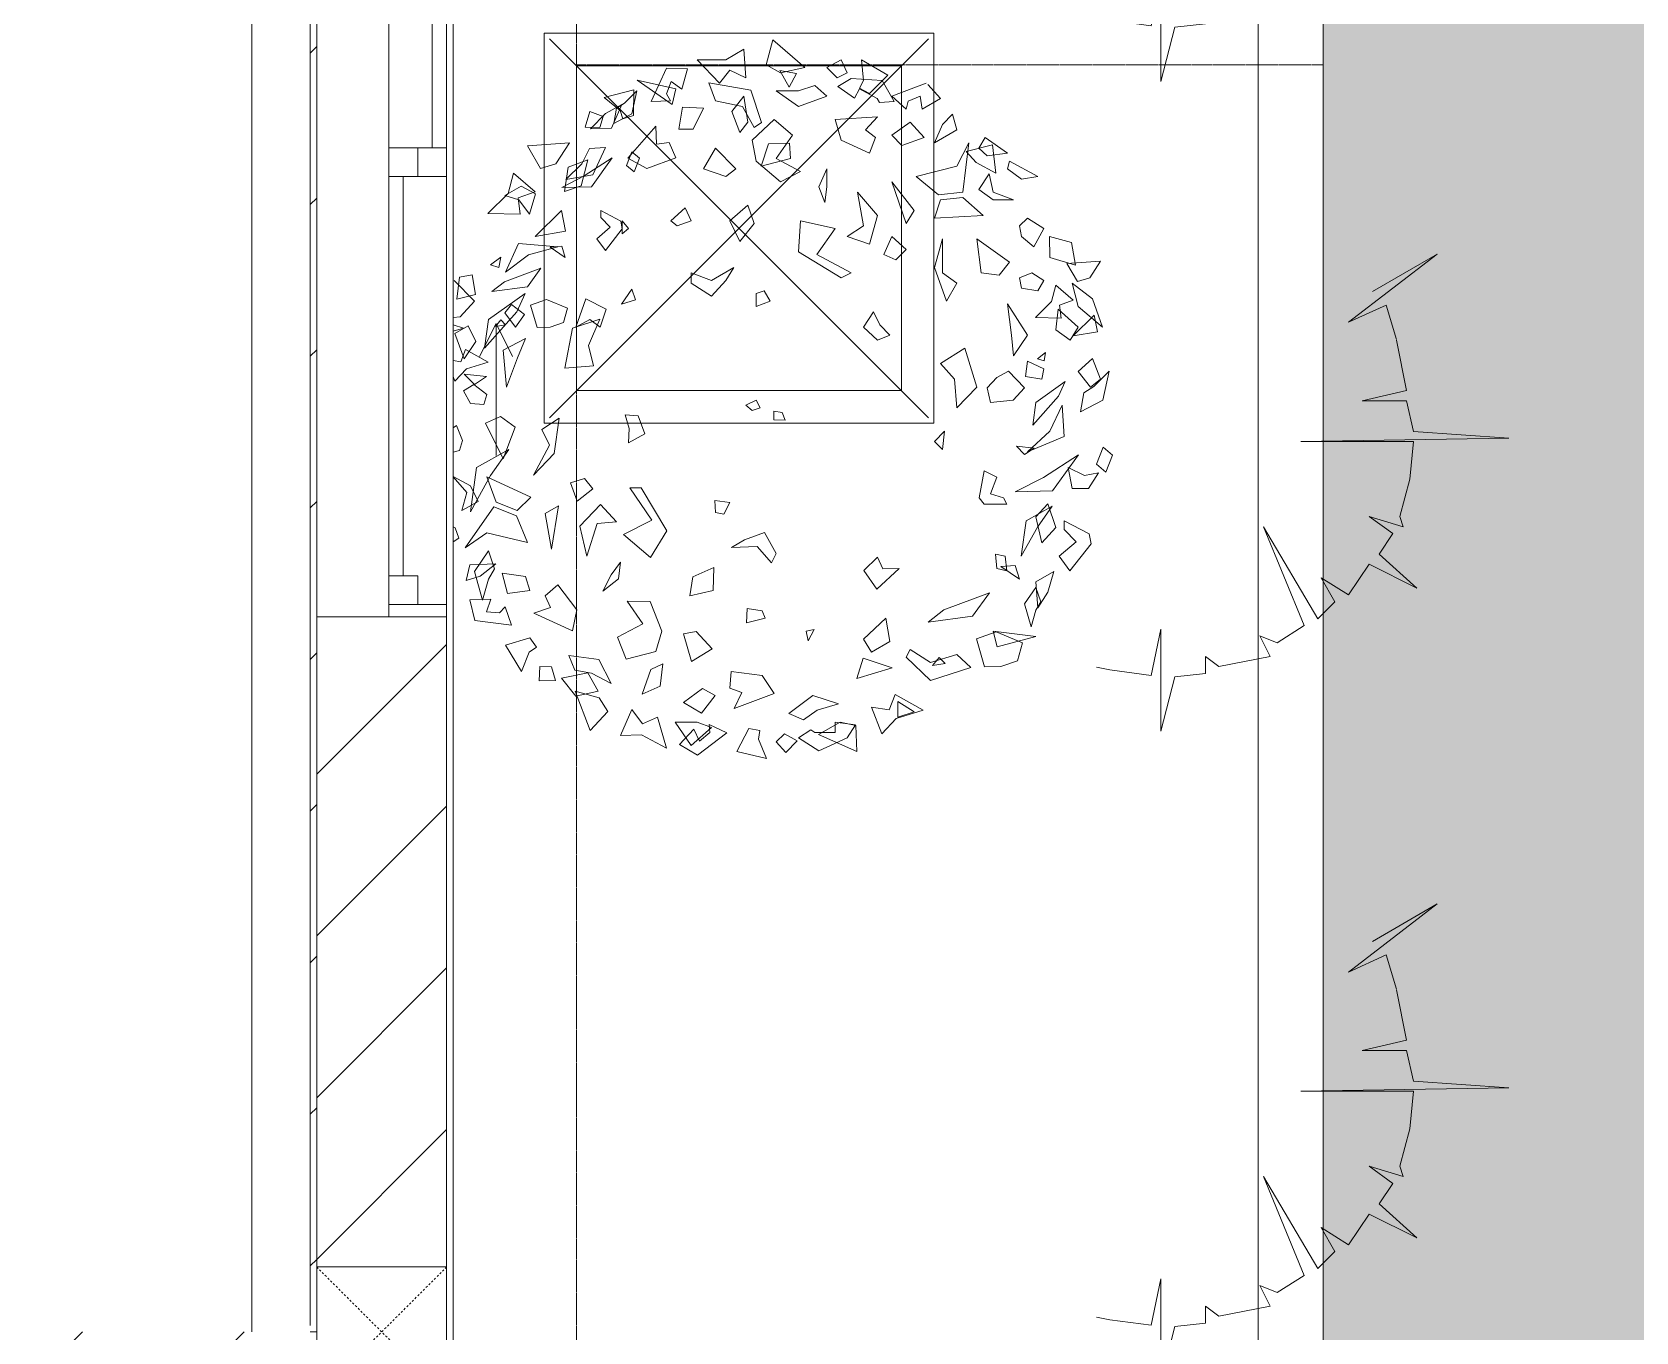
# Model space of a CAD drawing. Header units: millimetres. Extents: x 5357 to 201988, y -16345 to 109895.
# Drawn here: x 126614 to 129083, y 48537 to 50538 of the extents above; entities that cross this region are included whole.
import ezdxf

# ---------------------------------------------------------------- set-up
doc = ezdxf.new("R2010")
doc.units = ezdxf.units.MM
for name, pattern in [('Dash', [6, 3, -3]), ('Grid Line', [22.225, 12.7, -3.175, 3.175, -3.175]), ('IMPORT-NCV_MAT BANG DAM SAN TANG 1$0$BEAM HIDEN_DBIM', [1.5875, 1.058333, -0.529167])]:
    doc.linetypes.add(name, pattern=pattern)
for name, color, linetype, lineweight in [('0-1', 7, 'Continuous', 5), ('A-CLNG', 13, 'Continuous', 9), ('A-DETL-GENF-5', 254, 'Continuous', 9), ('A-DETL-THIN', 151, 'Continuous', 9), ('A-FLOR', 192, 'Continuous', 9), ('A-GLAZ', 151, 'Continuous', 9), ('A-WALL', 113, 'Continuous', 9), ('A-WALL-4', 113, 'Continuous', 18), ('A-WALL-PATT-1', 10, 'Continuous', 9), ('A-WALL-PATT-2', 53, 'Continuous', 9), ('A-WALL-PATT-3', 111, 'Continuous', 9), ('G-IMPT', 8, 'Continuous', 9), ('G-IMPT-3', 8, 'IMPORT-NCV_MAT BANG DAM SAN TANG 1$0$BEAM HIDEN_DBIM', 9), ('I-WALL-1', 9, 'Continuous', 18), ('L-PLNT', 71, 'Continuous', 9), ('M-EQPM', 50, 'Continuous', 9), ('S-COLS', 52, 'Continuous', 9), ('S-COLS-5', 52, 'Continuous', 18), ('S-COLS-6', 52, 'Dash', 9), ('S-COLS-HDLN', 52, 'Dash', 9), ('S-GRID-1', 1, 'Grid Line', 9)]:
    doc.layers.add(name, color=color, linetype=linetype, lineweight=lineweight)
pattern_1 = [(45, (0, 0), (-124.4508, 124.4508), [])]

# ---------------------------------------------------------------- blocks, each defined once
blk = doc.blocks.new('NCV_TKTC_TANG 1_rvt-1-TKCS_MB SÂN ĐƯỜNG NỘI BỘ')
at = {"layer": 'A-WALL-PATT-1'}
h = blk.add_hatch(dxfattribs=at)
h.set_pattern_fill('FP_1', color=256, style=0, pattern_type=2)
h.set_pattern_definition(pattern_1)
h.paths.add_polyline_path([(125852.6, 48436.9), (127052.6, 48436.9), (127052.6, 48536.9), (123952.6, 48536.9), (123952.6, 48436.9), (125190.1, 48436.9)])
at = {"layer": 'A-WALL-PATT-2'}
h = blk.add_hatch(dxfattribs=at)
h.set_pattern_fill('FP_2', color=256, style=0, pattern_type=2)
h.set_pattern_definition([(45, (0, 0), (-116.67262, 116.67262), [])])
h.paths.add_polyline_path([(127052.6, 48536.9), (127052.6, 51626.9), (127042.6, 51626.9), (127042.6, 48536.9)])
at = {"layer": 'I-WALL-1'}
for p, q in [((127042.6, 51626.9), (127042.6, 48546.9)), ((127052.6, 48536.9), (127052.6, 49637.4)), ((127042.6, 48536.9), (127052.6, 48536.9))]:
    blk.add_line(p, q, dxfattribs=at)
blk = doc.blocks.new('1_FAMILY RVT - W01-WxH 1400x1400xmm-389822-TKCS_MB SÂN ĐƯỜNG NỘI BỘ')
at = {"layer": 'A-GLAZ'}
for p, q in [((248.4, 172.39), (299.2, 197.79)), ((248.4, 172.39), (299.2, 146.99)), ((248.4, 172.39), (451.6, 172.39)), ((-700, 96.19), (-700, -103.81)), ((700, 96.19), (-700, 96.19)), ((-700, 96.19), (-636.5, 96.19)), ((-680.95, 96.19), (-680.95, 7.29)), ((-636.5, 96.19), (-22.225, 96.19)), ((-636.5, 96.19), (-636.5, 51.74)), ((-22.225, 7.29), (-22.225, 96.19)), ((-22.225, 96.19), (22.225, 96.19)), ((22.225, 96.19), (680.95, 96.19)), ((22.225, 96.19), (22.225, 7.29)), ((680.95, 96.19), (700, 96.19)), ((680.95, 96.19), (680.95, 7.29)), ((700, -103.81), (700, 96.19)), ((-636.5, 51.74), (-680.95, 51.74)), ((-636.5, 73.965), (-22.225, 73.965)), ((22.225, 51.74), (-22.225, 51.74)), ((636.5, 51.74), (636.5, 7.29)), ((680.95, 51.74), (636.5, 51.74)), ((22.225, 29.515), (636.5, 29.515)), ((-700, 7.29), (-680.95, 7.29)), ((-680.95, 7.29), (-22.225, 7.29)), ((-22.225, 7.29), (22.225, 7.29)), ((22.225, 7.29), (636.5, 7.29)), ((636.5, 7.29), (700, 7.29)), ((-700, -103.81), (700, -103.81))]:
    blk.add_line(p, q, dxfattribs=at)
blk = doc.blocks.new('CAY MAI VAN PHUC - CAY DUC SOC_dwg-2256080-TKCS_MB SÂN ĐƯỜNG NỘI BỘ')
at = {"layer": 'G-IMPT', "flags": 128}
for points in [[(458.4, 173.8), (438.5, 240.3), (365.3, 207.1), (538.2, 340), (411.9, 266.9)], [(-126.1, -465.5), (-100.2, -470.7), (-19.9, -481.4), (-0.5, -390.9), (-0.5, -590.3), (26.2, -484), (86, -477.3), (86, -444.1), (112.6, -464), (212.4, -444.1), (192.4, -404.2), (225.7, -417.5), (278.9, -384.3), (199.1, -191.6), (305.5, -371), (338.7, -337.8), (312.1, -291.3), (365.3, -324.5), (405.2, -264.7), (498.3, -311.2), (425.2, -244.8), (451.8, -204.9), (405.2, -171.7), (471.7, -191.6), (465.1, -171.7), (485, -98.6), (491.7, -25.5), (272.2, -25.5), (677.9, -18.8), (491.7, -5.6), (478.4, 54.2), (391.9, 54.2), (478.4, 74.2), (458.8, 172.2)]]:
    blk.add_lwpolyline(points, dxfattribs=at)
blk = doc.blocks.new('CAY MAI VAN PHUC - CAY BONG TRANG-2256081-TKCS_MB SÂN ĐƯỜNG NỘI BỘ')
at = {"xscale": 0.7894736842105263, "yscale": 0.7894736842105263, "zscale": 0.7894736842105263}
blk.add_blockref('CAY MAI VAN PHUC - CAY DUC SOC_dwg-2256080-TKCS_MB SÂN ĐƯỜNG NỘI BỘ', (0, 0), dxfattribs=at)
blk = doc.blocks.new('CAY BACH TRINH - CAY BACH TRINH_dwg-V601-TKCS_MB SÂN ĐƯỜNG NỘI BỘ')
at = {"layer": 'G-IMPT'}
for p, q in [((579.1, 1478.1), (744.8, 1540.6)), ((-1531.3, -117.2), (-1514.7, -106.5))]:
    blk.add_line(p, q, dxfattribs=at)
at = {"layer": 'G-IMPT', "flags": 128}
for points in [[(-356.8, 1653), (-249.5, 1540.6), (-200.8, 1603), (-122.8, 1565.5), (-132.6, 1703), (-220.3, 1653)], [(7, 1748.5), (-25.3, 1628), (42.9, 1590.5), (159.9, 1615.5)], [(335.4, 1653), (267.1, 1615.5), (315.9, 1565.5), (364.6, 1590.5)], [(423.1, 1515.6), (442.6, 1553), (432.8, 1653), (559.6, 1578), (471.8, 1490.6)], [(-477.2, 1437.1), (-459.4, 1512.5), (-646.5, 1554.9)], [(-578.2, 1451.6), (-505.2, 1612.9), (-404, 1608.2), (-430.7, 1510.8), (-481.7, 1548.1), (-505.4, 1489), (-485.8, 1455.6)], [(120.6, 1587.3), (40, 1601.7), (85.5, 1521)], [(532.6, 1553.1), (589.5, 1452.2), (520.3, 1446.4), (508.9, 1466.6), (422.8, 1512.2), (399.4, 1468), (319.1, 1524.7), (382.8, 1561.7)], [(-715, 1367.8), (-727.8, 1408.1), (-805.4, 1471.9), (-662.7, 1508.5), (-662.9, 1384.6)], [(-648.3, 1503.5), (-672.1, 1391.8), (-757.8, 1346.6), (-745.7, 1419.4), (-706.4, 1443.8)], [(-83.1, 1327.5), (-48.3, 1351.5), (-99.1, 1505.6), (-300.6, 1541.6), (-269.5, 1454.4), (-140, 1428.3)], [(-132.6, 1478.1), (-191, 1403.1), (-152, 1303.1), (-113.1, 1353.1)], [(23.4, 1503.1), (130.6, 1428.1), (267.1, 1478.1), (208.6, 1528.1), (130.6, 1503.1)], [(-874.3, 1403), (-896, 1328.2), (-826.2, 1327.3), (-809.4, 1379.4)], [(-870.2, 1319.8), (-769.2, 1323), (-719.4, 1438), (-797.6, 1394.5)], [(-427.8, 1425.2), (-445.7, 1319), (-375.9, 1318.1), (-326.6, 1420.5)], [(871.5, 1390.6), (822.8, 1340.6), (783.8, 1253.1), (891, 1315.6)], [(-555.8, 1332.6), (-691.7, 1179), (-600.3, 1129), (-459.7, 1181.3), (-492, 1255), (-553, 1247.1)], [(13.7, 1365.6), (-93.6, 1265.6), (-74.1, 1165.6), (42.9, 1065.7), (140.4, 1115.7), (23.4, 1178.1), (101.4, 1290.6)], [(510.8, 1378.1), (306.1, 1365.6), (335.4, 1265.6), (471.8, 1203.1), (501.1, 1278.1), (452.3, 1315.6)], [(666.8, 1353.1), (579.1, 1290.6), (627.8, 1240.6), (735, 1278.1)], [(-1174, 1238.3), (-1111.6, 1130.2), (-1036.9, 1152), (-971.8, 1252.4)], [(-49.8, 1140.2), (91.7, 1178.4), (86.5, 1251.9), (-14.5, 1248.7)], [(696, 1090.7), (891, 1140.6), (949.5, 1253.1), (920.2, 1015.7), (803.3, 1003.2)], [(1063.7, 1243.7), (1080, 1107.8), (985.3, 1158), (936.6, 1212)], [(1027.5, 1278.1), (998.2, 1228.1), (1037.2, 1190.6), (1134.7, 1203.1)], [(-765.9, 1181.2), (-866.1, 1041.9), (-1009.1, 1038.4), (-900.3, 1094)], [(-996.3, 1019), (-915.4, 1046.8), (-882.8, 1171), (-978.2, 1136.6)], [(-988.8, 1076.3), (-860, 1099.1), (-798.8, 1231), (-875.5, 1225), (-913, 1152.2)], [(-697, 1144.7), (-671.1, 1210.2), (-634.5, 1179.5), (-660.3, 1114)], [(-269, 1228.1), (-327.5, 1128.2), (-220.3, 1090.7), (-171.5, 1128.2)], [(1144.4, 1165.6), (1134.7, 1128.2), (1202.9, 1078.2), (1280.9, 1090.7)], [(-1363.7, 913.6), (-1208.3, 909.8), (-1218, 988.5), (-1136.4, 1017.1), (-1240.5, 1107.4), (-1267.2, 1010.1)], [(267.1, 1128.2), (228.1, 1040.7), (257.4, 965.7), (267.1, 1040.7)], [(1047, 1103.2), (998.2, 1028.2), (1066.5, 978.2), (1163.9, 978.2), (1066.5, 1015.7)], [(-1164.3, 909.9), (-1134.8, 1007.4), (-1203.7, 1043.9), (-1281.8, 1000.4), (-1215.7, 979.5)], [(413.3, 1015.7), (442.6, 853.2), (364.6, 803.2), (471.8, 765.7), (510.8, 903.2)], [(647.3, 865.7), (579.1, 1065.7), (686.3, 928.2)], [(-1009.9, 928.2), (-1136.6, 803.2), (-990.4, 828.2)], [(-840.2, 790.7), (-799.1, 735), (-717.6, 839), (-724.3, 876.4), (-820.8, 927.5), (-821, 893.7), (-775.2, 846.8)], [(-415.2, 940.7), (-483.5, 878.2), (-454.2, 853.2), (-386, 878.2)], [(-113.1, 953.2), (-200.8, 878.2), (-152, 778.2), (-83.8, 865.7)], [(813, 978.2), (783.8, 890.7), (1017.7, 903.2), (920.2, 990.7)], [(-717.4, 878.2), (-717.4, 815.7), (-688.2, 840.7)], [(140.4, 878.2), (130.6, 728.2), (335.4, 603.3), (384.1, 628.3), (218.4, 715.8), (306.1, 840.7)], [(1261.4, 753.2), (1202.9, 803.2), (1193.2, 853.2), (1232.2, 890.7), (1310.2, 840.7)], [(579.1, 803.2), (540.1, 715.8), (598.5, 690.8), (647.3, 740.7)], [(822.8, 790.7), (783.8, 653.3), (842.2, 490.8), (891, 578.3), (822.8, 628.3)], [(988.5, 790.7), (1008, 628.3), (1095.7, 615.8), (1144.4, 678.3)], [(1339.5, 701.9), (1463.2, 664.7), (1443.8, 773.9), (1337.3, 802)], [(-1302.3, 703.3), (-1351, 665.8), (-1312.1, 653.3)], [(-1278.7, 631.1), (-1217.2, 768.2), (-1027, 752.4), (-1168.6, 714.2)], [(-993.1, 701.9), (-1008.8, 755.5), (-1064.2, 750.9)], [(-1423.7, 524), (-1440.3, 617.6), (-1500.9, 607.3), (-1513.2, 500.7)], [(-1108.8, 650.1), (-1174, 560.1), (-1344.8, 537.4), (-1284.5, 584.7)], [(-220.3, 590.8), (-288.5, 515.8), (-386, 578.3), (-386, 628.3), (-288.5, 590.8), (-181.3, 653.3)], [(1310.2, 590.8), (1251.7, 628.3), (1193.2, 603.3), (1202.9, 553.3), (1280.9, 540.8)], [(1421.6, 672.7), (1471.4, 586.2), (1531.2, 603.6), (1583.3, 683.9)], [(-720.6, 477.1), (-654.1, 498.5), (-671, 549.9)], [(-74.1, 528.3), (-35.1, 540.8), (-5.8, 490.8), (-74.1, 465.8)], [(1269.8, 412.9), (1394.1, 409.9), (1386.3, 472.8), (1451.6, 495.7), (1368.3, 568), (1347, 490.1)], [(1446.6, 578.3), (1475.9, 465.8), (1592.8, 365.8), (1544.1, 503.3)], [(-1380.3, 265.9), (-1360.8, 403.3), (-1185.3, 528.3), (-1224.3, 440.8)], [(-1283, 435.5), (-1251, 475.1), (-1187.9, 427.6), (-1231.6, 365.8)], [(-1064.7, 366.6), (-1127, 365.6), (-1158.5, 472.8), (-1082.2, 500.2), (-981, 458), (-999.9, 388.9)], [(-941.6, 365.8), (-892.9, 503.3), (-795.4, 453.3), (-824.7, 365.8), (-873.4, 403.3)], [(1134.7, 478.3), (1232.2, 328.3), (1163.9, 228.4), (1154.2, 328.3)], [(-1327.6, 370), (-1279.1, 378.2), (-1302, 401.7)], [(-855.3, 180.8), (-880.5, 279), (-824.9, 405.1), (-957.8, 362.3), (-993.8, 169.3)], [(491.3, 440.8), (442.6, 365.8), (510.8, 303.4), (569.3, 328.3), (520.6, 378.3)], [(1378.4, 453.3), (1368.6, 353.3), (1436.9, 303.4), (1475.9, 365.8)], [(1552.8, 424.6), (1451.5, 324.6), (1568.4, 344.6)], [(-1477.8, 213.3), (-1422.4, 297.1), (-1459.3, 373.2), (-1523, 336.2)], [(-1274.1, 77.2), (-1290.1, 255.4), (-1183, 311.8), (-1221.2, 218.9)], [(813, 190.9), (881.2, 115.9), (891, -21.6), (988.5, 78.4), (930, 265.9)], [(1318.9, 244.6), (1279.9, 214.6), (1311.1, 204.6)], [(1084.9, 124.6), (1139.5, 154.6), (1217.5, 74.7), (1162.9, 14.7), (1053.7, 4.7), (1038.1, 74.7)], [(1310.2, 165.9), (1300.4, 115.9), (1222.4, 128.4), (1232.2, 203.4)], [(1475.9, 153.4), (1534.4, 78.4), (1583.1, 115.9), (1544.1, 215.9)], [(1623.8, 155.5), (1594, 15.8), (1486.9, -40.7), (1502, 50.3), (1551.2, 80.8)], [(-1481.8, 59.9), (-1447.6, -0.6), (-1384.2, -5.9), (-1369.5, 42.9), (-1432.5, 90.4)], [(-1477.8, 140.9), (-1429, 90.9), (-1370.5, 128.4)], [(1256.5, -105.3), (1272.1, 4.7), (1412.5, 104.6), (1381.3, 34.7)], [(-74.1, 15.9), (-122.8, -9.1), (-93.6, -34.1), (-54.6, -21.6)], [(-1291, -267.3), (-1232.2, -114.6), (-1303.9, -62.5), (-1376.2, -94.9)], [(-1144.5, -344.8), (-1045.7, -241.5), (-1021.4, -70.6), (-1105.4, -125.1), (-1068.5, -201.2)], [(-687.9, -190.5), (-609.7, -147.1), (-640.8, -59.9), (-704.2, -54.7), (-684.5, -121.6)], [(10.6, -79.5), (65.3, -80.2), (51.2, -44.4), (10.9, -37.2)], [(1397.9, -9.1), (1407.6, -159), (1232.2, -234), (1339.4, -134)], [(832.5, -134), (783.8, -184), (822.8, -221.5)], [(-1448.5, -521.4), (-1419.3, -309), (-1263.3, -221.5), (-1351, -346.5)], [(1178.5, -205.3), (1217.5, -245.3), (1264.3, -215.3)], [(1562.9, -293), (1595.2, -211.1), (1641.1, -249.5), (1608.8, -331.4)], [(1476.8, -247.4), (1351.5, -421.5), (1172.8, -425.9), (1308.8, -356.4)], [(-1223.6, -515), (-1156.8, -451.4), (-1369.4, -353), (-1324.2, -475.9)], [(-935, -469.8), (-859.6, -410.8), (-899.6, -361.3), (-966, -382.7)], [(1084.9, -355.2), (1022.5, -325.2), (999.2, -455.2), (1022.5, -485.2), (1131.7, -485.2), (1116.1, -455.2), (1053.7, -435.2)], [(1427.1, -309), (1446.6, -409), (1524.6, -409), (1573.3, -334), (1505.1, -346.5)], [(-582.3, -741.3), (-503.5, -613.3), (-626, -407.1), (-680.8, -406.4), (-575.2, -561.2), (-711.2, -630.6)], [(-1172.8, -669.2), (-1368.5, -622.2), (-1472.8, -694.2), (-1335.9, -498), (-1226.6, -541.7)], [(-1024.5, -493.1), (-1057.7, -701.8), (-1088.2, -530.1)], [(-887.9, -735.1), (-837.7, -577.9), (-745.4, -570.1), (-822.6, -486.9), (-921.4, -590.1)], [(-229.1, -532.3), (-269.4, -525.1), (-271.9, -467.3), (-199.9, -477.1)], [(1201.9, -735.1), (1225.3, -565.2), (1350.1, -495.2), (1279.9, -595.2)], [(1329.6, -484), (1271.2, -546.4), (1300.4, -671.4), (1368.6, -596.4)], [(1383.9, -735.5), (1435.3, -805.1), (1537.1, -675.2), (1528.8, -628.4), (1408.2, -564.6), (1407.9, -606.8), (1465.1, -665.4)], [(-129.1, -655.9), (-33.7, -621.6), (23.2, -722.4), (-0.1, -766.6), (-68.8, -687.9), (-192.8, -692.9)], [(-1390, -946.3), (-1429, -808.9), (-1360.8, -708.9), (-1331.6, -796.4), (-1360.8, -846.4)], [(-811.2, -902.9), (-735.8, -843.8), (-726.6, -763.9), (-770.3, -825.6)], [(613.7, -794.5), (506.3, -893.2), (443.6, -803.5), (510.3, -739.8), (535.9, -795.8)], [(1123.9, -735.1), (1131.7, -805.1), (1084.9, -795.1), (1077.1, -725.2)], [(-1468.2, -852.2), (-1401.7, -830.8), (-1326.3, -771.7), (-1450.3, -776.8)], [(-1269.7, -914.8), (-1162.9, -900.6), (-1182.6, -833.6), (-1294.9, -816.6)], [(-393.4, -926.1), (-280.8, -900.9), (-277.1, -789.7), (-378.3, -835.1)], [(1192.8, -846.5), (1173.1, -779.5), (1103.9, -785.3)], [(1358.9, -808.9), (1271.2, -858.9), (1280.9, -983.8), (1329.6, -908.9)], [(-1143.5, -1009.9), (-956.8, -1094.6), (-935.8, -992.5), (-1027.2, -873.5), (-1088.2, -926), (-1062.6, -982)], [(1048.2, -911.4), (966.7, -1023.7), (753.1, -1052.1), (828.5, -993)], [(1248.7, -1075.1), (1217.5, -965.1), (1272.1, -885.1), (1295.5, -955.1), (1272.1, -995.1)], [(-1250.6, -1066.3), (-1426.3, -1044), (-1451.5, -945.8), (-1350.6, -942.7), (-1371.2, -1002.5), (-1307.8, -1007.7), (-1281.7, -979.2)], [(-698.3, -1231.3), (-556.7, -1193.1), (-527.2, -1095.7), (-583.8, -952.6), (-693.4, -951.2), (-619.2, -1061.1), (-740.7, -1124)], [(-120.4, -1056.4), (-30.9, -1033.1), (-45.1, -997.3), (-117.1, -987.5)], [(549.8, -1033.8), (442.6, -1133.8), (481.6, -1196.3), (569.3, -1146.3)], [(-1130.3, -1172.4), (-1165.1, -1196.4), (-1203.2, -1289.3), (-1280.1, -1163.8), (-1161.7, -1127.5)], [(-384.1, -1242.1), (-285.7, -1181.1), (-362.9, -1097.8), (-423.5, -1108.1)], [(175.9, -1142.5), (205.1, -1087.3), (167.6, -1095.7)], [(1103.3, -1265.7), (1025.5, -1266.9), (986.1, -1133), (1081.4, -1098.6), (1207.9, -1151.4), (1184.2, -1237.8)], [(1066.5, -1096.3), (1085.9, -1171.3), (1271.2, -1121.3)], [(-771.2, -1348.3), (-830.9, -1231.9), (-974.9, -1212.2), (-946.6, -1283.7), (-866, -1298.1)], [(411, -1323.5), (581.4, -1272.3), (440.5, -1226)], [(666.8, -1183.8), (647.3, -1221.3), (764.3, -1333.8), (959.2, -1271.3), (891, -1208.8), (764.3, -1246.3)], [(774.7, -1261.5), (835.3, -1251.1), (806.7, -1221.8)], [(-1117, -1334.9), (-1039.2, -1333.7), (-1058.9, -1266.7), (-1113.7, -1266)], [(-883.1, -1296.3), (-1009.9, -1321.3), (-941.6, -1408.7), (-834.4, -1383.7)], [(-621.6, -1399.1), (-534.9, -1360.2), (-522.6, -1253.6), (-580.4, -1279.6)], [(-179.5, -1468.6), (12.5, -1396.4), (-44.9, -1309.4), (-193.7, -1289.9), (-199.6, -1370.1), (-142, -1391.6)], [(-871.5, -1572.9), (-786.6, -1481.5), (-829.3, -1416.5), (-944.4, -1383.9)], [(-335.9, -1490.6), (-270.5, -1405), (-331.8, -1371.6), (-423.2, -1439)], [(323.1, -1444.6), (198.5, -1404.5), (82.8, -1492.4), (153.4, -1523), (220.6, -1476.1)], [(730.5, -1476.1), (595, -1400.1), (566.8, -1474.2), (481.2, -1461.3), (531, -1589.8), (600.1, -1516.2)], [(608.3, -1508.7), (686.3, -1483.7), (608.3, -1433.7)], [(-505.3, -1658.7), (-547.5, -1509.1), (-619.8, -1541.5), (-671.2, -1471.9), (-726.9, -1598), (-625.9, -1594.8)], [(-386, -1646.2), (-464, -1533.7), (-356.8, -1533.7), (-288.5, -1558.7)], [(228.1, -1671.2), (130.6, -1608.7), (189.1, -1571.2), (208.6, -1583.7), (306.1, -1583.7), (306.1, -1533.7), (403.6, -1546.2), (364.6, -1608.7)], [(411, -1674.4), (406.4, -1549.7), (330.2, -1533.9), (225.7, -1592.2)], [(-215.3, -1584.2), (-355.3, -1692.7), (-442.6, -1641.1), (-373.4, -1567.5), (-345.7, -1624.3), (-297.2, -1583.2), (-298.9, -1544.5)], [(-55.2, -1574.1), (-62.8, -1615.7), (-24.1, -1708.4), (-167.3, -1674), (-109.2, -1564.6)], [(69.1, -1679.7), (123.3, -1623.8), (62, -1590.4), (22.7, -1628.6)]]:
    blk.add_lwpolyline(points, close=True, dxfattribs=at)
for points in [[(751.8, 1532.9), (813, 1465.6), (725.3, 1415.6), (715.5, 1478.1), (657, 1453.1), (647.3, 1415.6), (579.1, 1478.1)], [(-1526.5, 590.8), (-1429, 490.8), (-1497.3, 415.8), (-1531.3, 412.7)], [(-1531.3, 346.5), (-1482.2, 361.3), (-1531.3, 377.4)], [(-1362.9, 198.3), (-1471.3, 259), (-1493.9, 199.8), (-1531.3, 205.4)], [(-1531.3, 129.8), (-1522.5, 107.3), (-1467.2, 166.2), (-1362.9, 198.3)], [(-1514.7, -106.5), (-1486.4, -178), (-1501.1, -226.8), (-1531.3, -235.4)], [(-1488.8, -516.1), (-1410.7, -472.6), (-1447.6, -396.5), (-1531.3, -352.2)], [(-1531.3, -353.8), (-1465.1, -429.6), (-1488.8, -516.1)], [(-1531.3, -666.1), (-1504.2, -649.3), (-1521.1, -598), (-1531.3, -594.1)]]:
    blk.add_lwpolyline(points, dxfattribs=at)
blk = doc.blocks.new('CAY BACH TRINH - CAY BACH TRINH-V602-TKCS_MB SÂN ĐƯỜNG NỘI BỘ')
at = {"xscale": 0.3200000000000001, "yscale": 0.3200000000000001, "zscale": 0.3200000000000001}
blk.add_blockref('CAY BACH TRINH - CAY BACH TRINH_dwg-V601-TKCS_MB SÂN ĐƯỜNG NỘI BỘ', (0, 0), dxfattribs=at)
blk = doc.blocks.new('TKCS_NAP THAM BE TU HOAI 1_260107 - TKCS_XREF_251221_NAP THAM BE TU HOAI 1_dwg-V990-TKCS_MB SÂN ĐƯỜNG NỘI BỘ')
at = {"layer": 'G-IMPT'}
for p, q in [((-169657.4, 147068), (-170240.7, 146484.6)), ((-170240.7, 147068), (-169657.4, 146484.6))]:
    blk.add_line(p, q, dxfattribs=at)
at = {"layer": 'G-IMPT', "flags": 128}
for points in [[(-169649, 146476.3), (-170249, 146476.3), (-170249, 147076.3), (-169649, 147076.3)], [(-169699, 146526.3), (-170199, 146526.3), (-170199, 147026.3), (-169699, 147026.3)]]:
    blk.add_lwpolyline(points, close=True, dxfattribs=at)
at = {"layer": 'G-IMPT-3'}
blk.add_line((-170848, 147027.9), (-169699, 147027.9), dxfattribs=at)
at = {"layer": 'G-IMPT-3', "flags": 128}
blk.add_lwpolyline([(-170848, 144427.9), (-169699, 144427.9), (-169699, 148827.9), (-170848, 148827.9)], dxfattribs=at)
blk = doc.blocks.new('TKCS_NAP THAM BE TU HOAI 1_260107 - NẮP THĂM BỂ XLNT-2658699-TKCS_MB SÂN ĐƯỜNG NỘI BỘ')
at = {"extrusion": (0, 0, -1), "zscale": -1, "rotation": 180}
blk.add_blockref('TKCS_NAP THAM BE TU HOAI 1_260107 - TKCS_XREF_251221_NAP THAM BE TU HOAI 1_dwg-V990-TKCS_MB SÂN ĐƯỜNG NỘI BỘ', (-173899, 144227.9), dxfattribs=at)
blk = doc.blocks.new('G1_SOF - BO TRU - 200x200-3051103-TKCS_MB SÂN ĐƯỜNG NỘI BỘ')
at = {"layer": 'S-COLS-HDLN'}
for p, q in [((-100, -100), (100, 100)), ((100, -100), (-100, 100))]:
    blk.add_line(p, q, dxfattribs=at)

msp = doc.modelspace()

# ---------------------------------------------------------------- hatches: boundary and pattern name
at = {"layer": 'A-DETL-GENF-5'}
h = msp.add_hatch(color=256, dxfattribs=at)
h.paths.add_polyline_path([(132236, 13236.9), (133801.5, 14802.4), (133801.5, 40386.3), (133808.2, 40474.6), (133827.9, 40561), (133860.2, 40643.9), (133904.8, 40721.5), (133956, 40787.2), (134018.7, 40847.3), (134092.5, 40899.5), (134160.4, 40935.1), (134241.9, 40964.1), (134330, 40981.2), (134432.3, 40986.3), (134801.5, 40986.3), (134801.5, 45986.3), (134601.6, 45986.3), (134601.5, 61486.3), (134401.5, 61486.3), (134313.2, 61493.1), (134226.8, 61512.7), (134143.9, 61545.1), (134066.3, 61589.7), (134000.6, 61640.8), (133944.1, 61698.6), (133893.1, 61768.6), (133852.7, 61845.2), (133823.7, 61926.8), (133806.6, 62014.8), (133801.5, 62086.3), (133801.5, 77711.3), (128195.8, 83316.9), (86052.6, 83316.9), (85953.7, 83323), (85845.1, 83344.4), (85752.8, 83374.4), (85658.2, 83419.1), (85576.4, 83470.6), (85501.2, 83531.3), (85433.6, 83600.5), (85374.7, 83677.1), (85325.2, 83760.2), (85284.4, 83853), (85256.2, 83945.7), (85239.1, 84041.7), (85232.6, 84118.2), (85152.6, 84118.2), (85152.6, 84418.2), (75352.6, 84418.2), (75352.6, 81418.2), (69152.6, 81418.5), (69152.6, 83336.9), (32729.3, 83336.9), (27103.5, 77711.1), (27101.8, 62062.3), (27096.8, 61998.1), (27077.1, 61911.7), (27044.7, 61828.8), (27000.2, 61751.1), (26945.4, 61681.8), (26886.3, 61625.3), (26812.5, 61573.2), (26744.6, 61537.5), (26663, 61508.6), (26575, 61491.5), (26488.1, 61486.3), (26303.5, 61486.3), (26303.5, 45986.3), (26103.5, 45986.3), (26103.5, 40986.3), (26503.5, 40986.3), (26588.9, 40980.2), (26672.5, 40962), (26752.7, 40932.1), (26836.7, 40884.5), (26908, 40828.2), (26964.5, 40769.2), (27016.7, 40695.3), (27049.3, 40635.6), (27082.4, 40540.8), (27097.9, 40464.6), (27103.5, 40364.8), (27103.5, 14802.6), (28669.1, 13236.9), (71452.6, 13236.9), (71452.6, 14388.2), (89452.6, 14388.2), (89452.6, 13236.9), (132227.7, 13236.9)])
h.paths.add_polyline_path([(100252.5, 47586.7), (100252.4, 47586.7), (100250, 47595.4)])
h.paths.add_polyline_path([(100252.5, 47586.7), (100252.5, 47586.7), (100250.1, 47595.4)])
h.paths.add_polyline_path([(44469.2, 17235.3), (32103.5, 17236.9), (31986.8, 17244), (31881, 17262), (31773.2, 17293.1), (31667.9, 17336.9), (31571.4, 17390.3), (31467.1, 17466.6), (31381.6, 17546.4), (31313.9, 17624.5), (31248.3, 17720.2), (31202.4, 17803.3), (31159.6, 17906.7), (31126, 18029.7), (31109.8, 18125), (31103.5, 18236.9), (31104.4, 40399.4), (31112.2, 40483.5), (31131.6, 40565.6), (31162.4, 40644.2), (31205.3, 40719.5), (31261.6, 40790.8), (31320.7, 40847.3), (31394.5, 40899.5), (31458.2, 40933.6), (31537.5, 40962.7), (31620.5, 40980.4), (31703.5, 40986.3), (32303.5, 40988), (32303.5, 61486.3), (31703.5, 61486.3), (31618.1, 61492.4), (31534.5, 61510.6), (31454.3, 61540.6), (31372.8, 61586.3), (31304, 61639.4), (31242.5, 61703.5), (31190.3, 61777.4), (31157.7, 61837.1), (31127.8, 61917.3), (31109.6, 62000.9), (31103.5, 62086.3), (31105.5, 74429.2), (31110.1, 74600.4), (31133.3, 74883.6), (31163.1, 75112.3), (31209.8, 75367.9), (31265.3, 75604.9), (31320.6, 75803.8), (31398.6, 76038.7), (31488.1, 76269.3), (31600.6, 76518.6), (31704.3, 76722.2), (31819.2, 76924.3), (31946.2, 77124.8), (32106, 77349.2), (32238.4, 77518.9), (32398.7, 77704.7), (32592.1, 77905.4), (32745.7, 78051.7), (32967.4, 78240), (33156.7, 78385.3), (33353.1, 78521.6), (33556.2, 78648.7), (33765.7, 78766.2), (33981, 78873.7), (34201.8, 78970.8), (34427.5, 79057.5), (34697, 79144.1), (34892, 79197.9), (35170.6, 79258.2), (35410.6, 79297.8), (35618.1, 79323.2), (35858.2, 79340.9), (36103.5, 79346.9), (60561.6, 79346.6), (60762.3, 79337.6), (60915.9, 79321.3), (61095.3, 79289.5), (61287.1, 79240.5), (61450.5, 79186.8), (61614.1, 79120.5), (61778.1, 79040.4), (61935.9, 78949.1), (62087, 78847), (62225.3, 78739.2), (62349.8, 78628.6), (62476.1, 78500), (62596.4, 78358.8), (62700.9, 78217.6), (62790.1, 78079.6), (62873.3, 77930.7), (62948.9, 77770.6), (63013.5, 77605.7), (63066.8, 77436.8), (63113.3, 77236.8), (63141.5, 77060.8), (63157.5, 76885.4), (63162.6, 76736.9), (63162.6, 75418.2), (75662.6, 75418.2), (75662.6, 69741.9), (63162.6, 69741.9), (63161.2, 56262.3), (63152.6, 56152.5), (63134.5, 56053.3), (63105.2, 55953), (63052.6, 55832.6), (62999.3, 55740.2), (62929.8, 55646.5), (62852.9, 55564.2), (62773.7, 55495.7), (62679.3, 55431.1), (62582.9, 55379.7), (62480.3, 55338.8), (62374.7, 55309.6), (62253.3, 55291.4), (62152.6, 55286.3), (60652.6, 55286.3), (60652.6, 47586.3), (100252.6, 47586.7), (100252.6, 55286.3), (98742.6, 55286.3), (98621.7, 55294.1), (98499.2, 55317.4), (98412.3, 55342.4), (98296.7, 55392), (98210.5, 55439.6), (98119.1, 55504.5), (98021.3, 55595.1), (97952.5, 55674.5), (97891.7, 55761.7), (97840.1, 55856.1), (97798.4, 55956.9), (97763.9, 56086), (97748.9, 56174.4), (97742.6, 56287), (97742.6, 69741.9), (85242.6, 69741.9), (85242.6, 75418.2), (97742.6, 75418.2), (97742.6, 76818.2), (97752.3, 77032.1), (97770.9, 77197.1), (97802.5, 77371.3), (97845.9, 77542.9), (97906.6, 77726.2), (97974.4, 77891.2), (98053.4, 78051.4), (98141.7, 78203.5), (98240, 78349.4), (98348, 78488.3), (98465, 78619.6), (98590.7, 78742.8), (98724.3, 78857.2), (98865.9, 78962.6), (99013.3, 79057.7), (99167.2, 79142.9), (99345.6, 79225.1), (99490.5, 79281.3), (99658.5, 79333.9), (99829.6, 79375), (100033.7, 79407.7), (100179, 79422.3), (100376.3, 79428.2), (124801.6, 79428.2), (125047, 79422.2), (125291.7, 79404.2), (125535.3, 79374.1), (125823.7, 79321.7), (126019, 79277.7), (126278.2, 79204.6), (126523.2, 79121.6), (126734, 79039.2), (126971.7, 78931.9), (127196.1, 78816.6), (127393.6, 78703.3), (127611, 78563.4), (127801.6, 78427.5), (127993.4, 78276.2), (128178.2, 78115.2), (128353.1, 77947), (128519.5, 77770.8), (128676.4, 77587.7), (128821.4, 77401.4), (128967.3, 77192.9), (129098.8, 76983.6), (129226.1, 76755.7), (129330.6, 76545.6), (129430.3, 76317.7), (129518.8, 76084.2), (129595.9, 75845.1), (129661.5, 75599.9), (129710.2, 75376.7), (129747.5, 75161.9), (129779.3, 74894.4), (129795.6, 74673.6), (129801.6, 74336.9), (129799.9, 62062.3), (129793, 61989.2), (129773.5, 61907.1), (129742.7, 61828.5), (129701.2, 61755), (129643.5, 61681.8), (129584.4, 61625.3), (129510.6, 61573.2), (129446.9, 61539.1), (129367.6, 61510), (129284.7, 61492.3), (129201.6, 61486.3), (128601.6, 61486.3), (128601.6, 40986.3), (129201.6, 40986.3), (129287, 40980.2), (129370.7, 40962), (129450.9, 40932.1), (129526, 40891.1), (129602.5, 40831.8), (129662.6, 40769.2), (129714.8, 40695.3), (129747.4, 40635.6), (129777.3, 40555.4), (129795.5, 40471.7), (129801.6, 40364.8), (129801.6, 18236.9), (129795.3, 18125), (129771.7, 17997.6), (129745.5, 17906.7), (129701.6, 17801.3), (129648.4, 17704.9), (129571.9, 17600.5), (129500.8, 17522.8), (129414.1, 17447.3), (129318.3, 17381.7), (129216.5, 17328.1), (129113.4, 17287.7), (129011.5, 17259.9), (128891.6, 17242), (128801.6, 17236.9), (116102.6, 17236.9), (116102.6, 20888.2), (44802.6, 20888.2), (44802.6, 17235.3), (44602.6, 17235.3)])
h.paths.add_polyline_path([(31669.6, 17293), (31669.6, 17293.1), (31669.6, 17303.8)])
h.paths.add_polyline_path([(89702.6, 58586.3), (69202.6, 58586.3), (69202.6, 64335.3), (91702.6, 64335.3), (91702.6, 58586.3), (90087.6, 58586.3)])
h = msp.add_hatch(dxfattribs=at)
h.set_pattern_fill('FP_7', color=256, style=0, pattern_type=2)
h.set_pattern_definition([(0, (0, 0), (1788.16, 447.04), [73.762, -1267.358, 73.762, -1267.358, -7152.64]), (0, (0, 0), (1788.16, 447.04), [-2682.24, 73.762, -2608.478, 73.762, -1267.358, -3129.28]), (0, (0, 0), (1788.16, 447.04), [-6705.6, 73.762, -820.318, 73.762, -2161.438]), (120, (670.56, 223.5), (-1281.228, 1325.072), [73.762, -1267.358, 73.762, -8419.998]), (120, (670.56, 223.5), (-1281.228, 1325.072), [-1414.882, -1267.358, 73.762, -2608.478, -4470.4]), (120, (670.56, 223.5), (-1281.228, 1325.072), [-5364.48, 73.762, -1267.358, 73.762, -3055.518]), (120, (670.56, 223.5), (-1281.228, 1325.072), [-6779.362, -820.318, 73.762, -2161.438]), (240, (894.1, 1117.6), (-506.932, -1772.112), [73.762, -1267.358, 73.762, -8419.998]), (240, (894.1, 1117.6), (-506.932, -1772.112), [-1414.882, -1267.358, 73.762, -2608.478, -4470.4]), (240, (894.1, 1117.6), (-506.932, -1772.112), [-5364.48, 73.762, -1267.358, 73.762, -3055.518]), (240, (894.1, 1117.6), (-506.932, -1772.112), [-6779.362, -820.318, 73.762, -2161.438])])
h.paths.add_polyline_path([(132236, 13236.9), (133801.5, 14802.4), (133801.5, 40386.3), (133808.2, 40474.6), (133827.9, 40561), (133860.2, 40643.9), (133904.8, 40721.5), (133956, 40787.2), (134018.7, 40847.3), (134092.5, 40899.5), (134160.4, 40935.1), (134241.9, 40964.1), (134330, 40981.2), (134432.3, 40986.3), (134801.5, 40986.3), (134801.5, 45986.3), (134601.6, 45986.3), (134601.5, 61486.3), (134401.5, 61486.3), (134313.2, 61493.1), (134226.8, 61512.7), (134143.9, 61545.1), (134066.3, 61589.7), (134000.6, 61640.8), (133944.1, 61698.6), (133893.1, 61768.6), (133852.7, 61845.2), (133823.7, 61926.8), (133806.6, 62014.8), (133801.5, 62086.3), (133801.5, 77711.3), (128195.8, 83316.9), (86052.6, 83316.9), (85953.7, 83323), (85845.1, 83344.4), (85752.8, 83374.4), (85658.2, 83419.1), (85576.4, 83470.6), (85501.2, 83531.3), (85433.6, 83600.5), (85374.7, 83677.1), (85325.2, 83760.2), (85284.4, 83853), (85256.2, 83945.7), (85239.1, 84041.7), (85232.6, 84118.2), (85152.6, 84118.2), (85152.6, 84418.2), (75352.6, 84418.2), (75352.6, 81418.2), (69152.6, 81418.5), (69152.6, 83336.9), (32729.3, 83336.9), (27103.5, 77711.1), (27101.8, 62062.3), (27096.8, 61998.1), (27077.1, 61911.7), (27044.7, 61828.8), (27000.2, 61751.1), (26945.4, 61681.8), (26886.3, 61625.3), (26812.5, 61573.2), (26744.6, 61537.5), (26663, 61508.6), (26575, 61491.5), (26488.1, 61486.3), (26303.5, 61486.3), (26303.5, 45986.3), (26103.5, 45986.3), (26103.5, 40986.3), (26503.5, 40986.3), (26588.9, 40980.2), (26672.5, 40962), (26752.7, 40932.1), (26836.7, 40884.5), (26908, 40828.2), (26964.5, 40769.2), (27016.7, 40695.3), (27049.3, 40635.6), (27082.4, 40540.8), (27097.9, 40464.6), (27103.5, 40364.8), (27103.5, 14802.6), (28669.1, 13236.9), (71452.6, 13236.9), (71452.6, 14388.2), (89452.6, 14388.2), (89452.6, 13236.9), (132227.7, 13236.9)])
h.paths.add_polyline_path([(100252.5, 47586.7), (100252.4, 47586.7), (100250, 47595.4)])
h.paths.add_polyline_path([(100252.5, 47586.7), (100252.5, 47586.7), (100250.1, 47595.4)])
h.paths.add_polyline_path([(44469.2, 17235.3), (32103.5, 17236.9), (31986.8, 17244), (31881, 17262), (31773.2, 17293.1), (31667.9, 17336.9), (31571.4, 17390.3), (31467.1, 17466.6), (31381.6, 17546.4), (31313.9, 17624.5), (31248.3, 17720.2), (31202.4, 17803.3), (31159.6, 17906.7), (31126, 18029.7), (31109.8, 18125), (31103.5, 18236.9), (31104.4, 40399.4), (31112.2, 40483.5), (31131.6, 40565.6), (31162.4, 40644.2), (31205.3, 40719.5), (31261.6, 40790.8), (31320.7, 40847.3), (31394.5, 40899.5), (31458.2, 40933.6), (31537.5, 40962.7), (31620.5, 40980.4), (31703.5, 40986.3), (32303.5, 40988), (32303.5, 61486.3), (31703.5, 61486.3), (31618.1, 61492.4), (31534.5, 61510.6), (31454.3, 61540.6), (31372.8, 61586.3), (31304, 61639.4), (31242.5, 61703.5), (31190.3, 61777.4), (31157.7, 61837.1), (31127.8, 61917.3), (31109.6, 62000.9), (31103.5, 62086.3), (31105.5, 74429.2), (31110.1, 74600.4), (31133.3, 74883.6), (31163.1, 75112.3), (31209.8, 75367.9), (31265.3, 75604.9), (31320.6, 75803.8), (31398.6, 76038.7), (31488.1, 76269.3), (31600.6, 76518.6), (31704.3, 76722.2), (31819.2, 76924.3), (31946.2, 77124.8), (32106, 77349.2), (32238.4, 77518.9), (32398.7, 77704.7), (32592.1, 77905.4), (32745.7, 78051.7), (32967.4, 78240), (33156.7, 78385.3), (33353.1, 78521.6), (33556.2, 78648.7), (33765.7, 78766.2), (33981, 78873.7), (34201.8, 78970.8), (34427.5, 79057.5), (34697, 79144.1), (34892, 79197.9), (35170.6, 79258.2), (35410.6, 79297.8), (35618.1, 79323.2), (35858.2, 79340.9), (36103.5, 79346.9), (60561.6, 79346.6), (60762.3, 79337.6), (60915.9, 79321.3), (61095.3, 79289.5), (61287.1, 79240.5), (61450.5, 79186.8), (61614.1, 79120.5), (61778.1, 79040.4), (61935.9, 78949.1), (62087, 78847), (62225.3, 78739.2), (62349.8, 78628.6), (62476.1, 78500), (62596.4, 78358.8), (62700.9, 78217.6), (62790.1, 78079.6), (62873.3, 77930.7), (62948.9, 77770.6), (63013.5, 77605.7), (63066.8, 77436.8), (63113.3, 77236.8), (63141.5, 77060.8), (63157.5, 76885.4), (63162.6, 76736.9), (63162.6, 75418.2), (75662.6, 75418.2), (75662.6, 69741.9), (63162.6, 69741.9), (63161.2, 56262.3), (63152.6, 56152.5), (63134.5, 56053.3), (63105.2, 55953), (63052.6, 55832.6), (62999.3, 55740.2), (62929.8, 55646.5), (62852.9, 55564.2), (62773.7, 55495.7), (62679.3, 55431.1), (62582.9, 55379.7), (62480.3, 55338.8), (62374.7, 55309.6), (62253.3, 55291.4), (62152.6, 55286.3), (60652.6, 55286.3), (60652.6, 47586.3), (100252.6, 47586.7), (100252.6, 55286.3), (98742.6, 55286.3), (98621.7, 55294.1), (98499.2, 55317.4), (98412.3, 55342.4), (98296.7, 55392), (98210.5, 55439.6), (98119.1, 55504.5), (98021.3, 55595.1), (97952.5, 55674.5), (97891.7, 55761.7), (97840.1, 55856.1), (97798.4, 55956.9), (97763.9, 56086), (97748.9, 56174.4), (97742.6, 56287), (97742.6, 69741.9), (85242.6, 69741.9), (85242.6, 75418.2), (97742.6, 75418.2), (97742.6, 76818.2), (97752.3, 77032.1), (97770.9, 77197.1), (97802.5, 77371.3), (97845.9, 77542.9), (97906.6, 77726.2), (97974.4, 77891.2), (98053.4, 78051.4), (98141.7, 78203.5), (98240, 78349.4), (98348, 78488.3), (98465, 78619.6), (98590.7, 78742.8), (98724.3, 78857.2), (98865.9, 78962.6), (99013.3, 79057.7), (99167.2, 79142.9), (99345.6, 79225.1), (99490.5, 79281.3), (99658.5, 79333.9), (99829.6, 79375), (100033.7, 79407.7), (100179, 79422.3), (100376.3, 79428.2), (124801.6, 79428.2), (125047, 79422.2), (125291.7, 79404.2), (125535.3, 79374.1), (125823.7, 79321.7), (126019, 79277.7), (126278.2, 79204.6), (126523.2, 79121.6), (126734, 79039.2), (126971.7, 78931.9), (127196.1, 78816.6), (127393.6, 78703.3), (127611, 78563.4), (127801.6, 78427.5), (127993.4, 78276.2), (128178.2, 78115.2), (128353.1, 77947), (128519.5, 77770.8), (128676.4, 77587.7), (128821.4, 77401.4), (128967.3, 77192.9), (129098.8, 76983.6), (129226.1, 76755.7), (129330.6, 76545.6), (129430.3, 76317.7), (129518.8, 76084.2), (129595.9, 75845.1), (129661.5, 75599.9), (129710.2, 75376.7), (129747.5, 75161.9), (129779.3, 74894.4), (129795.6, 74673.6), (129801.6, 74336.9), (129799.9, 62062.3), (129793, 61989.2), (129773.5, 61907.1), (129742.7, 61828.5), (129701.2, 61755), (129643.5, 61681.8), (129584.4, 61625.3), (129510.6, 61573.2), (129446.9, 61539.1), (129367.6, 61510), (129284.7, 61492.3), (129201.6, 61486.3), (128601.6, 61486.3), (128601.6, 40986.3), (129201.6, 40986.3), (129287, 40980.2), (129370.7, 40962), (129450.9, 40932.1), (129526, 40891.1), (129602.5, 40831.8), (129662.6, 40769.2), (129714.8, 40695.3), (129747.4, 40635.6), (129777.3, 40555.4), (129795.5, 40471.7), (129801.6, 40364.8), (129801.6, 18236.9), (129795.3, 18125), (129771.7, 17997.6), (129745.5, 17906.7), (129701.6, 17801.3), (129648.4, 17704.9), (129571.9, 17600.5), (129500.8, 17522.8), (129414.1, 17447.3), (129318.3, 17381.7), (129216.5, 17328.1), (129113.4, 17287.7), (129011.5, 17259.9), (128891.6, 17242), (128801.6, 17236.9), (116102.6, 17236.9), (116102.6, 20888.2), (44802.6, 20888.2), (44802.6, 17235.3), (44602.6, 17235.3)])
h.paths.add_polyline_path([(31669.6, 17293), (31669.6, 17293.1), (31669.6, 17303.8)])
h.paths.add_polyline_path([(89702.6, 58586.3), (69202.6, 58586.3), (69202.6, 64335.3), (91702.6, 64335.3), (91702.6, 58586.3), (90087.6, 58586.3)])
at = {"layer": 'A-WALL-PATT-3'}
h = msp.add_hatch(dxfattribs=at)
h.set_pattern_fill('FP_1', color=256, style=0, pattern_type=2)
h.set_pattern_definition(pattern_1)
h.paths.add_polyline_path([(127086.8, 48636.9), (127252.6, 48636.9), (127252.5, 49637.4), (127052.6, 49637.4), (127052.6, 48636.9)])
h.paths.add_polyline_path([(127252.5, 51037.4), (127252.6, 51037.4), (127252.5, 51536.9), (127052.6, 51536.9), (127052.6, 51037.4)])

# ---------------------------------------------------------------- linework, layer by layer
at = {"layer": 'A-CLNG'}
msp.add_line((126952.6, 48536.9), (126952.6, 51636.9), dxfattribs=at)
at = {"layer": 'A-DETL-THIN'}
for p, q in [((127252.6, 78235.3), (127252.6, 37033.5)), ((127252.6, 17236.9), (127252.6, 78235.3)), ((128601.6, 61486.3), (128601.6, 40986.3)), ((128601.6, 40986.3), (128601.6, 61486.3))]:
    msp.add_line(p, q, dxfattribs=at)
at = {"layer": 'A-FLOR'}
msp.add_line((128501.6, 61586.3), (128501.6, 40886.3), dxfattribs=at)
at = {"layer": 'A-WALL'}
for p, q in [((127252.6, 48636.9), (127252.6, 49637.4)), ((127252.6, 49637.4), (127252.6, 48636.9)), ((127052.6, 48636.9), (127252.6, 48636.9))]:
    msp.add_line(p, q, dxfattribs=at)
at = {"layer": 'A-WALL-4'}
for p, q in [((127262.6, 48636.9), (127262.6, 51736.9)), ((127052.6, 49637.4), (127052.6, 48636.9)), ((127252.6, 48636.9), (127252.6, 48436.9)), ((127262.6, 48436.9), (127262.6, 48636.9))]:
    msp.add_line(p, q, dxfattribs=at)
at = {"layer": 'S-COLS'}
msp.add_line((127252.6, 48636.9), (127052.6, 48636.9), dxfattribs=at)
at = {"layer": 'S-COLS-5'}
for p, q in [((127052.6, 48636.9), (127052.6, 48436.9)), ((127252.6, 48436.9), (127252.6, 48636.9))]:
    msp.add_line(p, q, dxfattribs=at)
at = {"layer": 'S-GRID-1'}
msp.add_line((127252.6, 20960.6), (127252.6, 80482.7), dxfattribs=at)

# ---------------------------------------------------------------- block references
at = {"layer": '0-1'}
msp.add_blockref('NCV_TKTC_TANG 1_rvt-1-TKCS_MB SÂN ĐƯỜNG NỘI BỘ', (0, 0), dxfattribs=at)
at = {"layer": 'A-GLAZ', "rotation": 270}
msp.add_blockref('1_FAMILY RVT - W01-WxH 1400x1400xmm-389822-TKCS_MB SÂN ĐƯỜNG NỘI BỘ', (127156.4, 50337.4), dxfattribs=at)
at = {"layer": 'L-PLNT'}
for name, p in [('CAY MAI VAN PHUC - CAY BONG TRANG-2256081-TKCS_MB SÂN ĐƯỜNG NỘI BỘ', (128352.6, 50927.4)), ('CAY BACH TRINH - CAY BACH TRINH-V602-TKCS_MB SÂN ĐƯỜNG NỘI BỘ', (127752.6, 49966.2)), ('CAY MAI VAN PHUC - CAY BONG TRANG-2256081-TKCS_MB SÂN ĐƯỜNG NỘI BỘ', (128352.6, 49927.4)), ('CAY MAI VAN PHUC - CAY BONG TRANG-2256081-TKCS_MB SÂN ĐƯỜNG NỘI BỘ', (128352.6, 48927.4))]:
    msp.add_blockref(name, p, dxfattribs=at)
at = {"layer": 'M-EQPM', "rotation": 180}
msp.add_blockref('TKCS_NAP THAM BE TU HOAI 1_260107 - NẮP THĂM BỂ XLNT-2658699-TKCS_MB SÂN ĐƯỜNG NỘI BỘ', (131652.6, 47687.4), dxfattribs=at)
at = {"layer": 'S-COLS-6', "rotation": 180}
msp.add_blockref('G1_SOF - BO TRU - 200x200-3051103-TKCS_MB SÂN ĐƯỜNG NỘI BỘ', (127152.6, 48536.9), dxfattribs=at)

doc.saveas('drawing.dxf')
